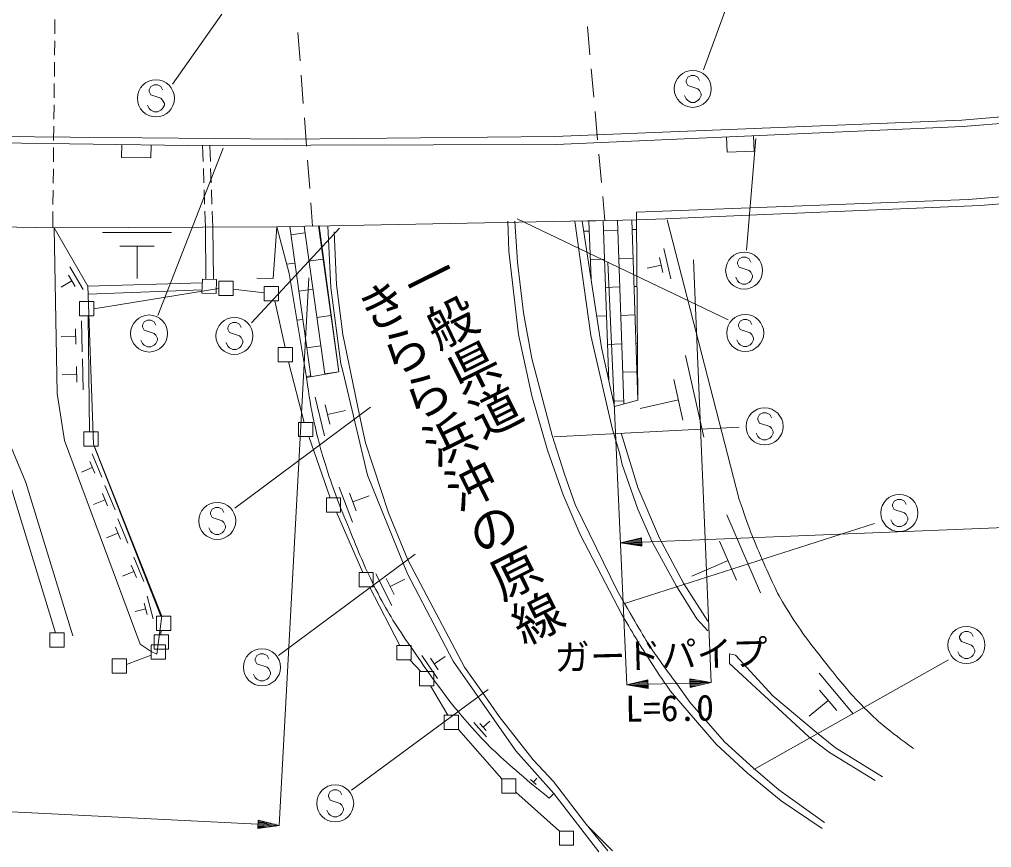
# Model space of a CAD drawing. Units: millimetres, scale not verified. Extents: x 40000 to 680000, y 20000 to 380000.
# Drawn here: x 328299 to 396608, y 228043 to 286214 of the extents above; entities that cross this region are included whole.
import ezdxf
from ezdxf.enums import TextEntityAlignment as Align

# ---------------------------------------------------------------- set-up
doc = ezdxf.new("R2010")
doc.units = ezdxf.units.MM
doc.header["$LTSCALE"] = 1000
for name, color, linetype, lineweight in [('M-BGD', 7, 'Continuous', 13), ('M-BGD-HTXT', 7, 'Continuous', 13), ('M-BMK-ROW', 30, 'Continuous', 13), ('M-STR-HTXT', 7, 'Continuous', 13), ('M-STR-STR1', 1, 'Continuous', 13), ('M-STR-STRC', 7, 'Continuous', 13), ('M-STR-STRD', 7, 'Continuous', 13)]:
    doc.layers.add(name, color=color, linetype=linetype, lineweight=lineweight)
doc.styles.add('@ＭＳ ゴシック', font='')
doc.styles.add('ＭＳ ゴシック', font='')
doc.styles.get('@ＭＳ ゴシック').set_extended_font_data('@MS Gothic')
doc.styles.get('ＭＳ ゴシック').set_extended_font_data('MS Gothic')

msp = doc.modelspace()

# ---------------------------------------------------------------- linework, layer by layer
at = {"layer": 'M-BGD'}
for p, q in [((379885, 278042), (379933, 276966)), ((335491, 277423), (335479, 276512)), ((337553, 277395), (337540, 276484)), ((341206, 276240), (341168, 277362)), ((341673, 277363), (341716, 276242)), ((377985, 277957), (378033, 276881)), ((378033, 276881), (379933, 276966)), ((335479, 276512), (337540, 276484)), ((341257, 274741), (341223, 275741)), ((341735, 275742), (341772, 274743)), ((394954, 273572), (413665, 275012)), ((341308, 273242), (341274, 274242)), ((341791, 274243), (341829, 273244)), ((395801, 273149), (413496, 274504)), ((379629, 272980), (394954, 273572)), ((341363, 271621), (341325, 272742)), ((341848, 272744), (341890, 271623)), ((371664, 272669), (379629, 272980)), ((371665, 272134), (371664, 272669)), ((379545, 272472), (395801, 273149)), ((362611, 272048), (362696, 269932)), ((363119, 272048), (363289, 269170)), ((367337, 272042), (368453, 264005)), ((367851, 272044), (371665, 272134)), ((369190, 263161), (367851, 272044)), ((368320, 272055), (368462, 267989)), ((369320, 272078), (369714, 260794)), ((370320, 272102), (370770, 259202)), ((371319, 272126), (371762, 259461)), ((371665, 272134), (373703, 272218)), ((371665, 272134), (371762, 259461)), ((373703, 272218), (379545, 272472)), ((373809, 272141), (378881, 252490)), ((321631, 271715), (330737, 271583)), ((330737, 271583), (346375, 271639)), ((330737, 271583), (333116, 267472)), ((330737, 271583), (330946, 259941)), ((334144, 271249), (338980, 271252)), ((341402, 267965), (341363, 271621)), ((341929, 267950), (341890, 271623)), ((346375, 271639), (346128, 268021)), ((346375, 271639), (349367, 271712)), ((347243, 268374), (346375, 271639)), ((347289, 271661), (348770, 261124)), ((347371, 271079), (348361, 271219)), ((348295, 271686), (349756, 261290)), ((349302, 271711), (350743, 261455)), ((349351, 271358), (349413, 271367)), ((349367, 271712), (350743, 261455)), ((349972, 271721), (350174, 267381)), ((350419, 271286), (350589, 267561)), ((367958, 271335), (368345, 271349)), ((369344, 271384), (370344, 271419)), ((371343, 271454), (371670, 271465)), ((335353, 270283), (337771, 270284)), ((336562, 270284), (336564, 268027)), ((362696, 269932), (363373, 264090)), ((373585, 270124), (374067, 267989)), ((348639, 269238), (349629, 269377)), ((363289, 269170), (363712, 265614)), ((368415, 269350), (369414, 269385)), ((370413, 269420), (371413, 269455)), ((373278, 269494), (373520, 268426)), ((331829, 268827), (332767, 267236)), ((347072, 269018), (347649, 269099)), ((373399, 268960), (372403, 268735)), ((331980, 267844), (331237, 267406)), ((331745, 268242), (332214, 267446)), ((346128, 268021), (344988, 268031)), ((348464, 261073), (347243, 268374)), ((341144, 267722), (333116, 267472)), ((333116, 267472), (333507, 256368)), ((333135, 266915), (341131, 267229)), ((347927, 267118), (348918, 267258)), ((349908, 267397), (349945, 267402)), ((350174, 267381), (350893, 262028)), ((350589, 267561), (351012, 264090)), ((369484, 267386), (370483, 267421)), ((371483, 267456), (371700, 267464)), ((332658, 265046), (332704, 262858)), ((347794, 265080), (348206, 265138)), ((349196, 265277), (350186, 265416)), ((363712, 265614), (364305, 262396)), ((368858, 265363), (369554, 265388)), ((370553, 265422), (371552, 265457)), ((332232, 264490), (332255, 263396)), ((332244, 263943), (331223, 263922)), ((351012, 264090), (352197, 258417)), ((363373, 264090), (364305, 259772)), ((368453, 264005), (369977, 257401)), ((348484, 263157), (349474, 263297)), ((350464, 263436), (350477, 263437)), ((370105, 259029), (369190, 263161)), ((369623, 263389), (370623, 263424)), ((371622, 263459), (371731, 263462)), ((332726, 262379), (332771, 260195)), ((364305, 262396), (365744, 256978)), ((375098, 262618), (376395, 256880)), ((332300, 261824), (332323, 260732)), ((350893, 262028), (351025, 261505)), ((332312, 261278), (331292, 261257)), ((348454, 261133), (348762, 261177)), ((350743, 261455), (348464, 261073)), ((349753, 261316), (350743, 261455)), ((351025, 261505), (352766, 254204)), ((369583, 261386), (369693, 261390)), ((370693, 261425), (371692, 261460)), ((374275, 260924), (374923, 258055)), ((330946, 259941), (331454, 256639)), ((349726, 256969), (349088, 259689)), ((364305, 259772), (365405, 255962)), ((350110, 257777), (349791, 259137)), ((370022, 259400), (370762, 259426)), ((371762, 259461), (370105, 259029)), ((374599, 259490), (371921, 258885)), ((349951, 258457), (351220, 258754)), ((352197, 258417), (352621, 256470)), ((327136, 257570), (328745, 253676)), ((365744, 256978), (366591, 254268)), ((369977, 257401), (370485, 255708)), ((370570, 257147), (371755, 253337)), ((331454, 256639), (336788, 242330)), ((333507, 256368), (338315, 244298)), ((352621, 256470), (354229, 251559)), ((333399, 255701), (334097, 254061)), ((365405, 255962), (366506, 252829)), ((370485, 255708), (370655, 254946)), ((333245, 255152), (333594, 254332)), ((370655, 254946), (371755, 251813)), ((333420, 254742), (332654, 254416)), ((352766, 254204), (355572, 247275)), ((366591, 254268), (367353, 252152)), ((328745, 253676), (332047, 242923)), ((334301, 253477), (335015, 251760)), ((334136, 252905), (334493, 252046)), ((351693, 250899), (350754, 253366)), ((351952, 251704), (351482, 252937)), ((351717, 252320), (352868, 252759)), ((366506, 252829), (367691, 250035)), ((371755, 253337), (373279, 249781)), ((334314, 252476), (333513, 252143)), ((367353, 252152), (370316, 246056)), ((354229, 251559), (355584, 248257)), ((371755, 251813), (372771, 249527)), ((378008, 251410), (380366, 245933)), ((335207, 251133), (335920, 249415)), ((335220, 250131), (334418, 249798)), ((335041, 250560), (335398, 249702)), ((367691, 250035), (370655, 244362)), ((372771, 249527), (374465, 246394)), ((373279, 249781), (374965, 246615)), ((377502, 249569), (378681, 246831)), ((336326, 248443), (337039, 246726)), ((355584, 248257), (359563, 240722)), ((378092, 248200), (375536, 247099)), ((336339, 247442), (335538, 247109)), ((336161, 247871), (336518, 247012)), ((354457, 245036), (353332, 247264)), ((354622, 245818), (354059, 246932)), ((354340, 246375), (355380, 246900)), ((355572, 247275), (358772, 241140)), ((374965, 246615), (376666, 243939)), ((370316, 246056), (370823, 245177)), ((374465, 246394), (375904, 244108)), ((337271, 245692), (337697, 244115)), ((337169, 244818), (336433, 244619)), ((337062, 245212), (337275, 244424)), ((338315, 244298), (337948, 241623)), ((375904, 244108), (376666, 243262)), ((336788, 242330), (337550, 241822)), ((337948, 241623), (337550, 241822)), ((357685, 239916), (356584, 241525)), ((357732, 240538), (357181, 241342)), ((357456, 240940), (358207, 241454)), ((358772, 241140), (363170, 234847)), ((378190, 241653), (378613, 241568)), ((378190, 241653), (378190, 240976)), ((378613, 241568), (381238, 238690)), ((359563, 240722), (360833, 238944)), ((378190, 240976), (383778, 235811)), ((384501, 240286), (386893, 237433)), ((374380, 239706), (375396, 238266)), ((384528, 239094), (385725, 237668)), ((360833, 238944), (362019, 237250)), ((374041, 239028), (377259, 235303)), ((381238, 238690), (384286, 236150)), ((375396, 238266), (377851, 235472)), ((385127, 238381), (383795, 237264)), ((362019, 237250), (364389, 234202)), ((361119, 235827), (360238, 236833)), ((361099, 236255), (360659, 236757)), ((360879, 236506), (361348, 236917)), ((383778, 235811), (385217, 234710)), ((384286, 236150), (385641, 235049)), ((377259, 235303), (379460, 233271)), ((377851, 235472), (379883, 233610)), ((385641, 235049), (388943, 233017)), ((363170, 234847), (365855, 231843)), ((385217, 234710), (388435, 232763)), ((364389, 234202), (365829, 232678)), ((379460, 233271), (381831, 231324)), ((379883, 233610), (381661, 232086)), ((364616, 232461), (364217, 232823)), ((364416, 232642), (364657, 232908)), ((365829, 232678), (368030, 229800)), ((365855, 231843), (365531, 231517)), ((365855, 231843), (369005, 227746)), ((381661, 232086), (384879, 229800)), ((381831, 231324), (384709, 229376)), ((369634, 227822), (368030, 229800)), ((368171, 229626), (369979, 227815))]:
    msp.add_line(p, q, dxfattribs=at)
msp.add_lwpolyline([(341124, 266982), (342113, 266955), (342140, 267944), (341151, 267971)], close=True, dxfattribs=at)
for points, knots in [([(348464, 261073), (348681, 259555), (348749, 259119), (349019, 257884), (349314, 256536), (349521, 255789), (349946, 254477), (350504, 252754), (350895, 251815), (351587, 250141), (352236, 248569), (352578, 247674), (353352, 246159), (354130, 244634), (354644, 243816), (355613, 242406), (357265, 240001), (358185, 238632), (360120, 236449), (361317, 235098), (362078, 234420), (363441, 233239), (364240, 232546), (364516, 232310), (365531, 231517)], [0, 0, 0, 0, 1, 1, 1, 2, 2, 2, 3, 3, 3, 4, 4, 4, 5, 5, 5, 6, 6, 6, 7, 7, 7, 8, 8, 8, 8]), ([(378881, 252490), (379580, 250471), (379771, 249881), (380490, 248270), (381101, 246903), (381413, 246113), (382198, 244838), (383170, 243263), (383815, 242441), (384965, 240991), (385883, 239832), (386387, 239168), (387417, 238108), (388733, 236754), (389325, 236344), (391112, 234991)], [0, 0, 0, 0, 1, 1, 1, 2, 2, 2, 3, 3, 3, 4, 4, 4, 5, 5, 5, 5]), ([(370823, 245177), (371947, 243246), (372231, 242674), (373295, 241176), (373708, 240594), (373846, 240390), (374380, 239706)], [0, 0, 0, 0, 1, 1, 1, 2, 2, 2, 2]), ([(370655, 244362), (371590, 242786), (371831, 242359), (372642, 241112), (373177, 240290), (373355, 240021), (374041, 239028)], [0, 0, 0, 0, 1, 1, 1, 2, 2, 2, 2])]:
    msp.add_open_spline(points, degree=3, knots=knots, dxfattribs=at)
at = {"layer": 'M-BMK-ROW'}
for p, q in [((342319, 266829), (342319, 267829)), ((342319, 267829), (343319, 267829)), ((343319, 267829), (343319, 266829)), ((342319, 267305), (333523, 265882)), ((343319, 267265), (345499, 267013)), ((345499, 266446), (345499, 267446)), ((345499, 267446), (346499, 267446)), ((346499, 267446), (346499, 266446)), ((343319, 266829), (342319, 266829)), ((346499, 266446), (345499, 266446)), ((346245, 266446), (346960, 263161)), ((332523, 265397), (332523, 266397)), ((332523, 266397), (333523, 266397)), ((333523, 266397), (333523, 265397)), ((333523, 265397), (332523, 265397)), ((333131, 265397), (333229, 257236)), ((346478, 262161), (346478, 263161)), ((346478, 263161), (347478, 263161)), ((347478, 263161), (347478, 262161)), ((347478, 262161), (346478, 262161)), ((347207, 262161), (348303, 257910)), ((347913, 256910), (347913, 257910)), ((347913, 257910), (348913, 257910)), ((348913, 257910), (348913, 256910)), ((332829, 256236), (332829, 257236)), ((332829, 257236), (333829, 257236)), ((333829, 257236), (333829, 256236)), ((348913, 256910), (347913, 256910)), ((348635, 256910), (350126, 252600)), ((330821, 243118), (326699, 256622)), ((333829, 256236), (332829, 256236)), ((333544, 256236), (338231, 244298)), ((349869, 251600), (349869, 252600)), ((349869, 252600), (350869, 252600)), ((350869, 252600), (350869, 251600)), ((350869, 251600), (349869, 251600)), ((350586, 251600), (352439, 247367)), ((352165, 246367), (352165, 247367)), ((352165, 247367), (353165, 247367)), ((353165, 247367), (353165, 246367)), ((353165, 246367), (352165, 246367)), ((352908, 246367), (355028, 242235)), ((337937, 243298), (337937, 244298)), ((337937, 244298), (338937, 244298)), ((338937, 244298), (338937, 243298)), ((338937, 243298), (337937, 243298)), ((338264, 243298), (338232, 243023)), ((330442, 242118), (330442, 243118)), ((330442, 243118), (331442, 243118)), ((331442, 243118), (331442, 242118)), ((337765, 241977), (337765, 242977)), ((337765, 242977), (338765, 242977)), ((338765, 242977), (338765, 241977)), ((331442, 242118), (330442, 242118)), ((337556, 241281), (337556, 242281)), ((337556, 242281), (338556, 242281)), ((338765, 241977), (337765, 241977)), ((338556, 242281), (338556, 241281)), ((354814, 241235), (354814, 242235)), ((354814, 242235), (355814, 242235)), ((355814, 242235), (355814, 241235)), ((334821, 240288), (334821, 241288)), ((334821, 241288), (335821, 241288)), ((337556, 241561), (335821, 240906)), ((335821, 241288), (335821, 240288)), ((338556, 241281), (337556, 241281)), ((355814, 241235), (354814, 241235)), ((355740, 241235), (356504, 240405)), ((335821, 240288), (334821, 240288)), ((356416, 239405), (356416, 240405)), ((356416, 240405), (357416, 240405)), ((357416, 240405), (357416, 239405)), ((357416, 239405), (356416, 239405)), ((357186, 239405), (358398, 237331)), ((358152, 236331), (358152, 237331)), ((358152, 237331), (359152, 237331)), ((359152, 237331), (359152, 236331)), ((359152, 236331), (358152, 236331)), ((359152, 236331), (362189, 232865)), ((362189, 231865), (362189, 232865)), ((362189, 232865), (363189, 232865)), ((363189, 232865), (363189, 231865)), ((363189, 231865), (362189, 231865)), ((363189, 231938), (366238, 229204)), ((366238, 228204), (366238, 229204)), ((366238, 229204), (367238, 229204)), ((367238, 229204), (367238, 228204)), ((367238, 228204), (366238, 228204))]:
    msp.add_line(p, q, dxfattribs=at)
at = {"layer": 'M-STR-HTXT'}
for p, q in [((369655, 269163), (370971, 239482)), ((375659, 269316), (376915, 239632)), ((348626, 268063), (346560, 229599)), ((372028, 249502), (433713, 251970)), ((370529, 249442), (372016, 249802)), ((370529, 249442), (372028, 249502)), ((370529, 249442), (372040, 249202)), ((372026, 249562), (370827, 249514)), ((372031, 249442), (370832, 249394)), ((371124, 249586), (372023, 249622)), ((371134, 249346), (372033, 249382)), ((372021, 249682), (371422, 249658)), ((371719, 249730), (372019, 249742)), ((372040, 249202), (372016, 249802)), ((372035, 249322), (371436, 249298)), ((371738, 249250), (372038, 249262)), ((370971, 239482), (372463, 239819)), ((372478, 239220), (372463, 239819)), ((376915, 239632), (375407, 239894)), ((375407, 239894), (375423, 239294)), ((375709, 239842), (375409, 239834)), ((375410, 239774), (376010, 239789)), ((370971, 239482), (372470, 239520)), ((370971, 239482), (372478, 239220)), ((372469, 239580), (371269, 239549)), ((372472, 239460), (371272, 239429)), ((371568, 239617), (372467, 239639)), ((371574, 239377), (372473, 239400)), ((372466, 239699), (371866, 239684)), ((372475, 239340), (371875, 239324)), ((372164, 239752), (372464, 239759)), ((372177, 239272), (372476, 239280)), ((372470, 239520), (375415, 239594)), ((376312, 239737), (375412, 239714)), ((375414, 239654), (376613, 239685)), ((376915, 239632), (375415, 239594)), ((375417, 239534), (376616, 239565)), ((376318, 239497), (375418, 239474)), ((375420, 239414), (376019, 239429)), ((375721, 239362), (375421, 239354)), ((376915, 239632), (375423, 239294)), ((345062, 229675), (265658, 233711)), ((345077, 229974), (345047, 229375)), ((346560, 229599), (345047, 229375)), ((345955, 229509), (345056, 229555)), ((345059, 229615), (346257, 229554)), ((346560, 229599), (345062, 229675)), ((345065, 229735), (346263, 229674)), ((345967, 229749), (345068, 229795)), ((345071, 229855), (345670, 229824)), ((345374, 229899), (345074, 229914)), ((346560, 229599), (345077, 229974)), ((345349, 229420), (345050, 229435)), ((345053, 229495), (345652, 229465))]:
    msp.add_line(p, q, dxfattribs=at)
at = {"layer": 'M-STR-STR1'}
for p, q in [((330796, 286210), (330785, 285210)), ((368206, 285724), (368385, 283732)), ((348015, 283301), (347863, 285295)), ((330779, 284710), (330769, 283710)), ((330763, 283210), (330752, 282210)), ((348243, 280310), (348091, 282304)), ((368475, 282736), (368654, 280744)), ((330747, 281710), (330736, 280710)), ((330731, 280210), (330720, 279210)), ((368744, 279748), (368924, 277756)), ((330714, 278710), (330703, 277710)), ((348470, 277318), (348319, 279313)), ((330698, 277210), (330687, 276210)), ((369013, 276760), (369193, 274768)), ((348698, 274327), (348546, 276321)), ((330682, 275710), (330671, 274710)), ((330665, 274210), (330654, 273211)), ((348898, 271701), (348774, 273330)), ((369282, 273772), (369435, 272081)), ((330649, 272711), (330637, 271583)), ((369435, 272081), (348898, 271701))]:
    msp.add_line(p, q, dxfattribs=at)
at = {"layer": 'M-STR-STRC'}
for p, q in [((378041, 287225), (376374, 282664)), ((342515, 286576), (339043, 281672)), ((375257, 282164), (375139, 281928)), ((375493, 282282), (375257, 282164)), ((375730, 282282), (375493, 282282)), ((375966, 282164), (375730, 282282)), ((376084, 281928), (375966, 282164)), ((337536, 281500), (337418, 281264)), ((337772, 281618), (337536, 281500)), ((338009, 281618), (337772, 281618)), ((338245, 281500), (338009, 281618)), ((338363, 281264), (338245, 281500)), ((375139, 281928), (375139, 281809)), ((375139, 281809), (375257, 281573)), ((375257, 281573), (375966, 281337)), ((337418, 281264), (337418, 281146)), ((337418, 281146), (337536, 280909)), ((337536, 280909), (338245, 280673)), ((375139, 280628), (375021, 280864)), ((375966, 281337), (376084, 281218)), ((376084, 281218), (376202, 280982)), ((376202, 280864), (376084, 280628)), ((376202, 280982), (376202, 280864)), ((337418, 279964), (337300, 280200)), ((338245, 280673), (338363, 280555)), ((338363, 280555), (338481, 280318)), ((338481, 280200), (338363, 279964)), ((338481, 280318), (338481, 280200)), ((375257, 280509), (375139, 280628)), ((375493, 280391), (375257, 280509)), ((375730, 280391), (375493, 280391)), ((375966, 280509), (375730, 280391)), ((376084, 280628), (375966, 280509)), ((337536, 279846), (337418, 279964)), ((337772, 279728), (337536, 279846)), ((338009, 279728), (337772, 279728)), ((338245, 279846), (338009, 279728)), ((338363, 279964), (338245, 279846)), ((380045, 277844), (379379, 270003)), ((342613, 277164), (338032, 265427)), ((363266, 272219), (378105, 265122)), ((350796, 271546), (344603, 264903)), ((378869, 269399), (378751, 269163)), ((378751, 269163), (378751, 269045)), ((379105, 269517), (378869, 269399)), ((379342, 269517), (379105, 269517)), ((379578, 269399), (379342, 269517)), ((379696, 269163), (379578, 269399)), ((378751, 269045), (378869, 268808)), ((378869, 268808), (379578, 268572)), ((379578, 268572), (379696, 268454)), ((379696, 268454), (379815, 268217)), ((378751, 267863), (378633, 268099)), ((378869, 267745), (378751, 267863)), ((379696, 267863), (379578, 267745)), ((379815, 268099), (379696, 267863)), ((379815, 268217), (379815, 268099)), ((379105, 267626), (378869, 267745)), ((379342, 267626), (379105, 267626)), ((379578, 267745), (379342, 267626)), ((337290, 265098), (337054, 264980)), ((337527, 265098), (337290, 265098)), ((337763, 264980), (337527, 265098)), ((379181, 265136), (378944, 265018)), ((379417, 265136), (379181, 265136)), ((379653, 265018), (379417, 265136)), ((337054, 264980), (336936, 264743)), ((336936, 264743), (336936, 264625)), ((336936, 264625), (337054, 264389)), ((337054, 264389), (337763, 264153)), ((337881, 264743), (337763, 264980)), ((343052, 264811), (342934, 264574)), ((342934, 264574), (342934, 264456)), ((342934, 264456), (343052, 264220)), ((343288, 264929), (343052, 264811)), ((343525, 264929), (343288, 264929)), ((343761, 264811), (343525, 264929)), ((343879, 264574), (343761, 264811)), ((378944, 265018), (378826, 264782)), ((378826, 264782), (378826, 264664)), ((378826, 264664), (378944, 264427)), ((378944, 264427), (379653, 264191)), ((379772, 264782), (379653, 265018)), ((336936, 263443), (336818, 263680)), ((337763, 264153), (337881, 264034)), ((337881, 264034), (337999, 263798)), ((337999, 263680), (337881, 263443)), ((337999, 263798), (337999, 263680)), ((343052, 264220), (343761, 263983)), ((343761, 263983), (343879, 263865)), ((343879, 263865), (343998, 263629)), ((378826, 263482), (378708, 263718)), ((379653, 264191), (379772, 264073)), ((379772, 264073), (379890, 263836)), ((379890, 263718), (379772, 263482)), ((379890, 263836), (379890, 263718)), ((337054, 263325), (336936, 263443)), ((337290, 263207), (337054, 263325)), ((337527, 263207), (337290, 263207)), ((337763, 263325), (337527, 263207)), ((337881, 263443), (337763, 263325)), ((342934, 263274), (342816, 263511)), ((343052, 263156), (342934, 263274)), ((343288, 263038), (343052, 263156)), ((343525, 263038), (343288, 263038)), ((343761, 263156), (343525, 263038)), ((343879, 263274), (343761, 263156)), ((343998, 263511), (343879, 263274)), ((343998, 263629), (343998, 263511)), ((378944, 263364), (378826, 263482)), ((379181, 263245), (378944, 263364)), ((379417, 263245), (379181, 263245)), ((379653, 263364), (379417, 263245)), ((379772, 263482), (379653, 263364)), ((352975, 258981), (343435, 251882)), ((380308, 258456), (380189, 258220)), ((380189, 258220), (380189, 258101)), ((380544, 258574), (380308, 258456)), ((380780, 258574), (380544, 258574)), ((381017, 258456), (380780, 258574)), ((381135, 258220), (381017, 258456)), ((378878, 257577), (365878, 256889)), ((380189, 258101), (380308, 257865)), ((380308, 257865), (381017, 257629)), ((381017, 257629), (381135, 257511)), ((380189, 256920), (380071, 257156)), ((380308, 256801), (380189, 256920)), ((381135, 256920), (381017, 256801)), ((381135, 257511), (381253, 257274)), ((381253, 257156), (381135, 256920)), ((381253, 257274), (381253, 257156)), ((380544, 256683), (380308, 256801)), ((380780, 256683), (380544, 256683)), ((381017, 256801), (380780, 256683)), ((389773, 252375), (389655, 252138)), ((389655, 252138), (389655, 252020)), ((390010, 252493), (389773, 252375)), ((390246, 252493), (390010, 252493)), ((390483, 252375), (390246, 252493)), ((390601, 252138), (390483, 252375)), ((341844, 251813), (341726, 251577)), ((341726, 251577), (341726, 251459)), ((341726, 251459), (341844, 251222)), ((342080, 251931), (341844, 251813)), ((342317, 251931), (342080, 251931)), ((342553, 251813), (342317, 251931)), ((342671, 251577), (342553, 251813)), ((389655, 252020), (389773, 251784)), ((389773, 251784), (390483, 251547)), ((390483, 251547), (390601, 251429)), ((390601, 251429), (390719, 251193)), ((341844, 251222), (342553, 250986)), ((342553, 250986), (342671, 250868)), ((342671, 250868), (342789, 250631)), ((388380, 250795), (370823, 245177)), ((389655, 250838), (389537, 251075)), ((389773, 250720), (389655, 250838)), ((390010, 250602), (389773, 250720)), ((390483, 250720), (390246, 250602)), ((390601, 250838), (390483, 250720)), ((390719, 251075), (390601, 250838)), ((390719, 251193), (390719, 251075)), ((341726, 250277), (341608, 250513)), ((341844, 250159), (341726, 250277)), ((342080, 250041), (341844, 250159)), ((342317, 250041), (342080, 250041)), ((342553, 250159), (342317, 250041)), ((342671, 250277), (342553, 250159)), ((342789, 250513), (342671, 250277)), ((342789, 250631), (342789, 250513)), ((390246, 250602), (390010, 250602)), ((356112, 248663), (346496, 241532)), ((394721, 243217), (394484, 243099)), ((394957, 243217), (394721, 243217)), ((395193, 243099), (394957, 243217)), ((394484, 243099), (394366, 242862)), ((394366, 242862), (394366, 242744)), ((394366, 242744), (394484, 242508)), ((394484, 242508), (395193, 242271)), ((395312, 242862), (395193, 243099)), ((395193, 242271), (395312, 242153)), ((395312, 242153), (395430, 241917)), ((395430, 241917), (395430, 241799)), ((344987, 241531), (344869, 241295)), ((344869, 241295), (344869, 241177)), ((344869, 241177), (344987, 240940)), ((345223, 241650), (344987, 241531)), ((345460, 241650), (345223, 241650)), ((345696, 241531), (345460, 241650)), ((345814, 241295), (345696, 241531)), ((393575, 241231), (379906, 233522)), ((394366, 241562), (394248, 241799)), ((394484, 241444), (394366, 241562)), ((394721, 241326), (394484, 241444)), ((394957, 241326), (394721, 241326)), ((395193, 241444), (394957, 241326)), ((395312, 241562), (395193, 241444)), ((395430, 241799), (395312, 241562)), ((344987, 240940), (345696, 240704)), ((345696, 240704), (345814, 240586)), ((345814, 240586), (345932, 240350)), ((344869, 239995), (344750, 240231)), ((344987, 239877), (344869, 239995)), ((345223, 239759), (344987, 239877)), ((345696, 239877), (345460, 239759)), ((345814, 239995), (345696, 239877)), ((345932, 240231), (345814, 239995)), ((345932, 240350), (345932, 240231)), ((345460, 239759), (345223, 239759)), ((361247, 239149), (351639, 232067)), ((350131, 231973), (350013, 231737)), ((350013, 231737), (350013, 231619)), ((350013, 231619), (350131, 231382)), ((350367, 232092), (350131, 231973)), ((350604, 232092), (350367, 232092)), ((350840, 231973), (350604, 232092)), ((350958, 231737), (350840, 231973)), ((350131, 231382), (350840, 231146)), ((350840, 231146), (350958, 231028)), ((350958, 231028), (351076, 230792)), ((350013, 230437), (349895, 230673)), ((350131, 230319), (350013, 230437)), ((350367, 230201), (350131, 230319)), ((350604, 230201), (350367, 230201)), ((350840, 230319), (350604, 230201)), ((350958, 230437), (350840, 230319)), ((351076, 230673), (350958, 230437)), ((351076, 230792), (351076, 230673))]:
    msp.add_line(p, q, dxfattribs=at)
for centre in [(375611, 281337), (337891, 280673), (379224, 268572), (337409, 264153), (343407, 263983), (379299, 264191), (380662, 257629), (390128, 251547), (342199, 250986), (394839, 242271), (345341, 240704), (350485, 231146)]:
    msp.add_circle(centre, 1300, dxfattribs=at)
at = {"layer": 'M-STR-STRD'}
for p, q in [((433105, 282317), (394514, 279142)), ((433184, 281772), (394582, 278700)), ((394514, 279142), (365905, 277981)), ((366008, 277421), (394582, 278700)), ((347062, 277799), (319735, 278047)), ((340156, 277359), (319761, 277637)), ((366008, 277421), (340156, 277359)), ((365905, 277981), (347062, 277799))]:
    msp.add_line(p, q, dxfattribs=at)

# ---------------------------------------------------------------- texts
at = {"layer": 'M-BGD-HTXT', "style": '@ＭＳ ゴシック'}
for s, p in [('一般県道', (354434, 268751)), ('きらら浜沖の原線', (351156, 266792))]:
    msp.add_text(s, height=2566, rotation=296.372, dxfattribs=at).set_placement(p, align=Align.BOTTOM_LEFT)
at = {"layer": 'M-STR-HTXT', "style": 'ＭＳ ゴシック'}
for s, rotation, p in [('ガードパイプ', 1.452, (365928, 239919)), ('L=6.0', 0.734, (370889, 236330))]:
    msp.add_text(s, height=1832, rotation=rotation, dxfattribs=at).set_placement(p, align=Align.BOTTOM_LEFT)

doc.saveas('drawing.dxf')
